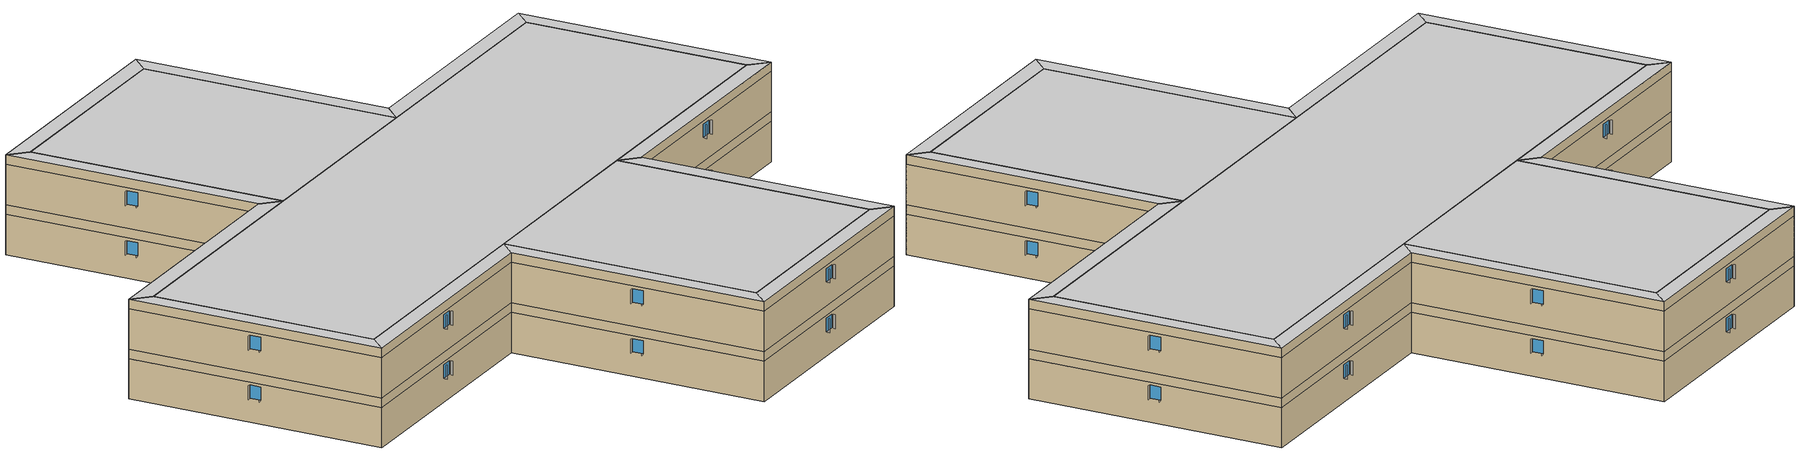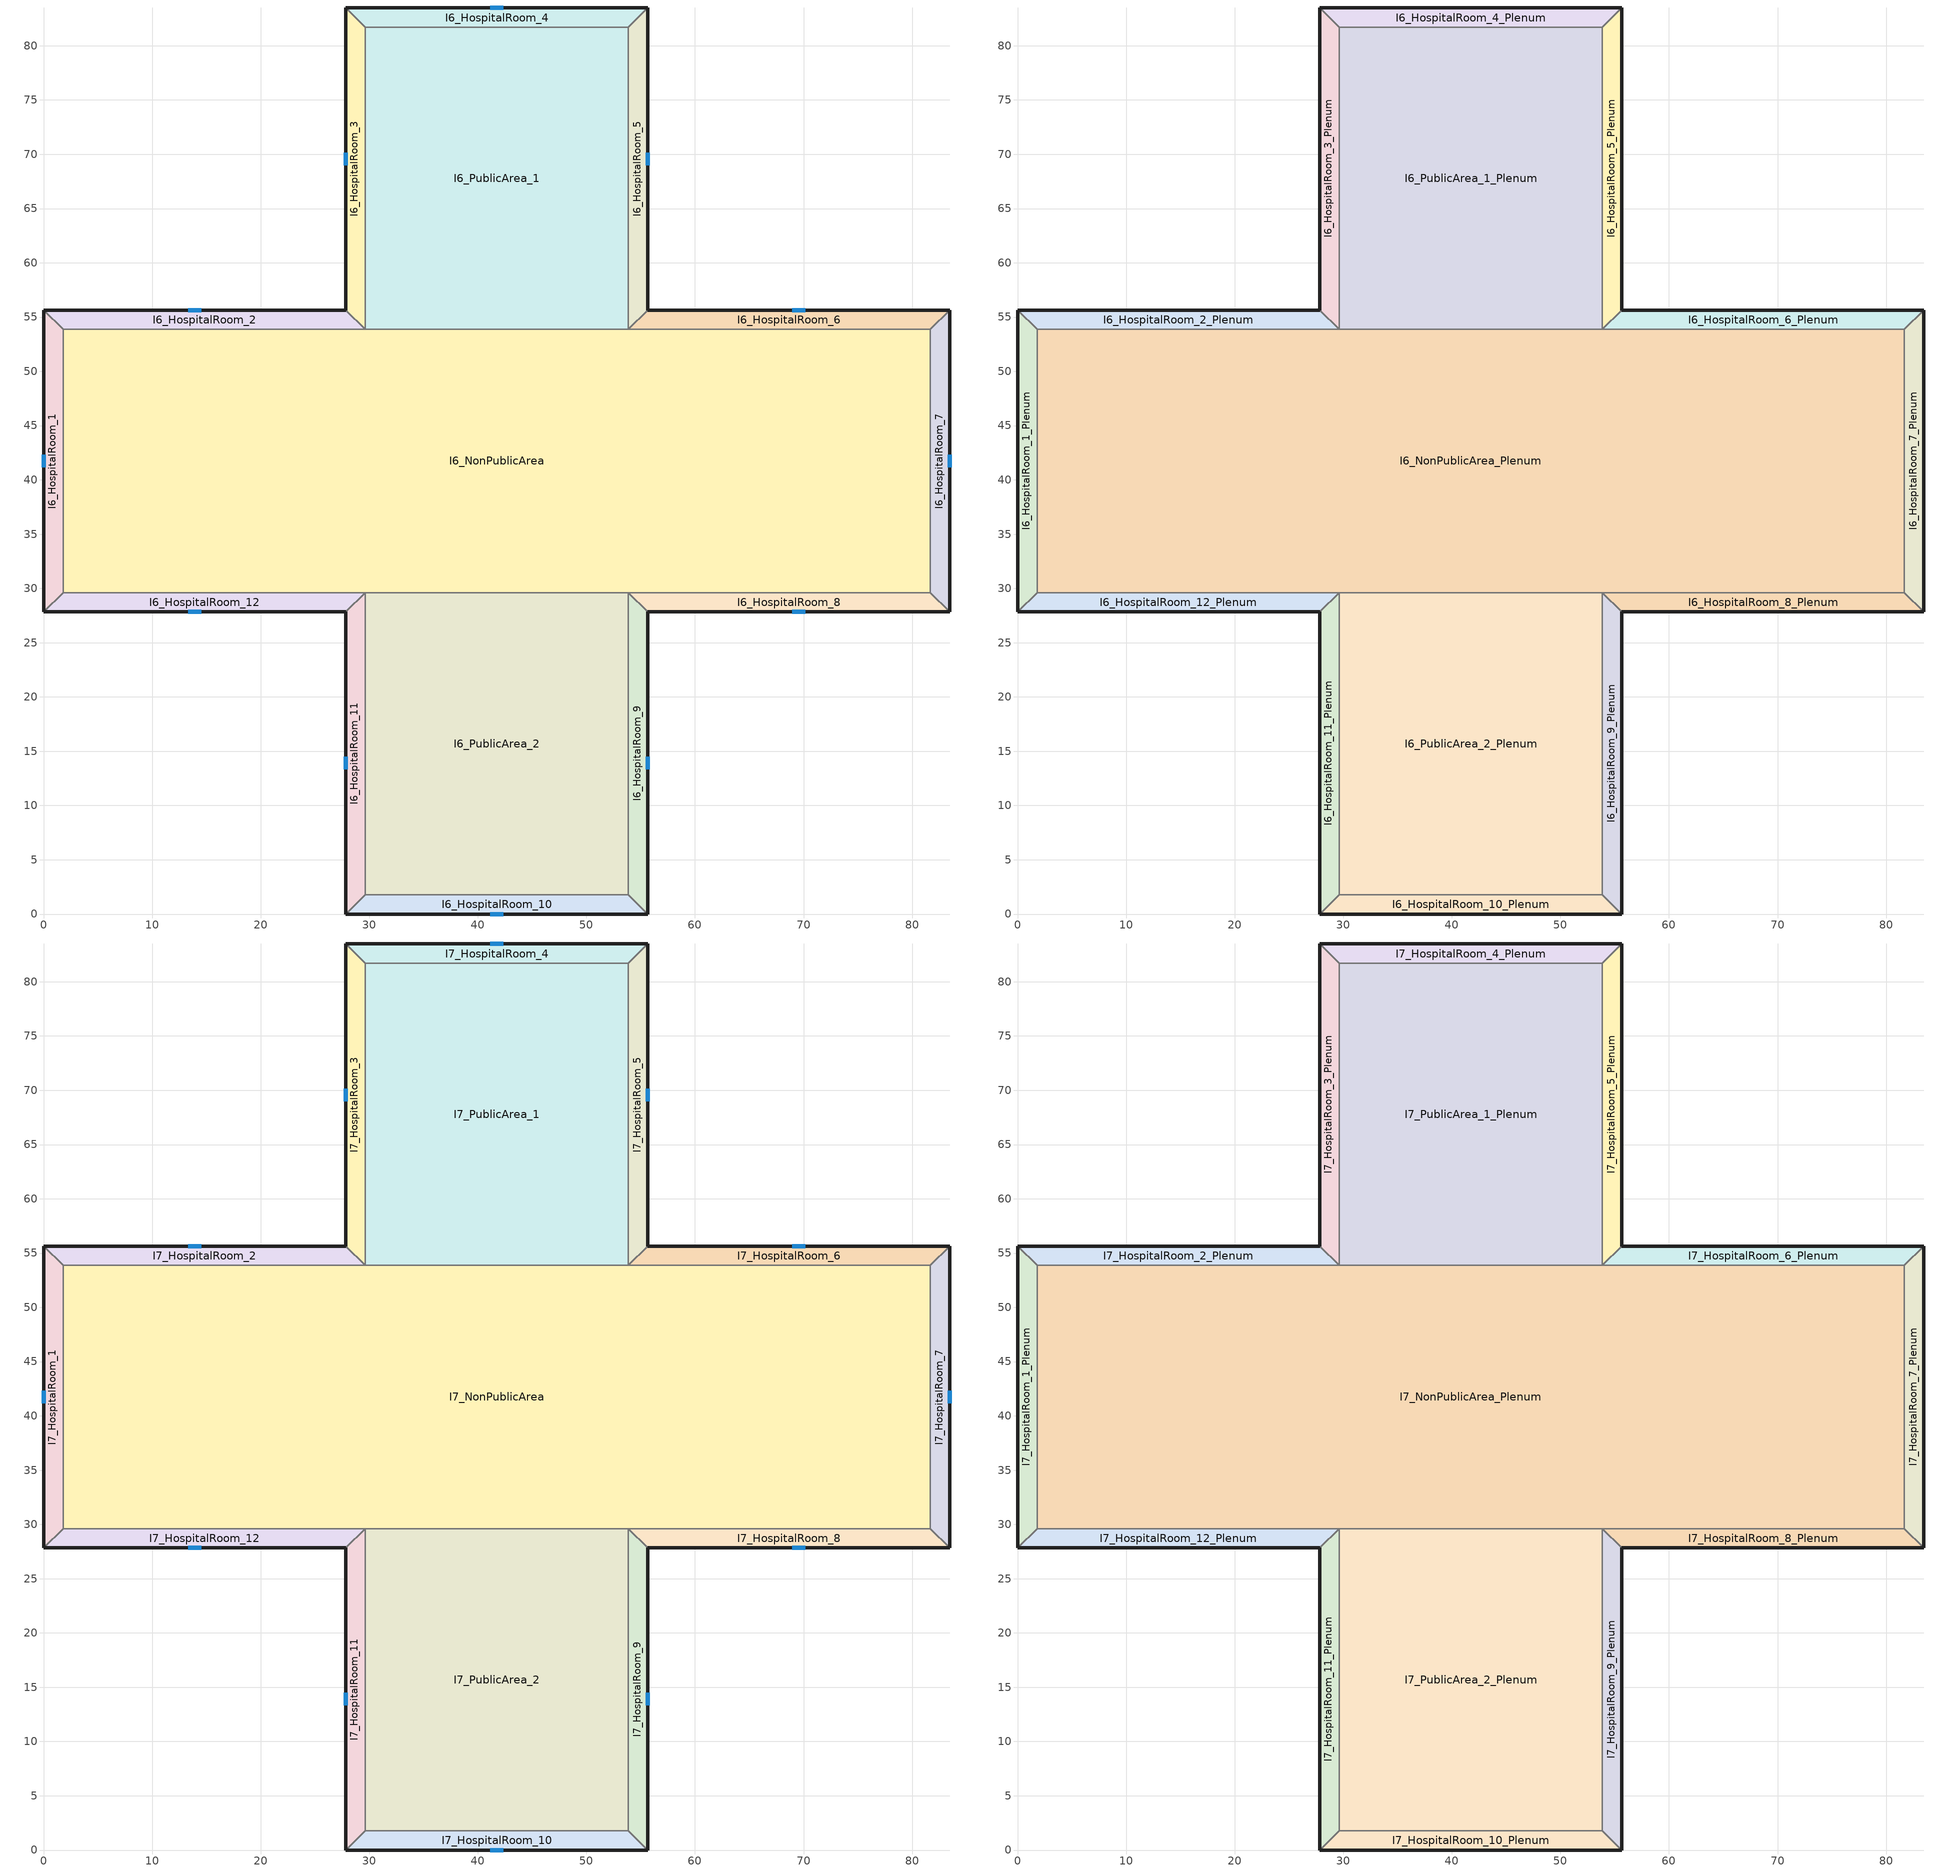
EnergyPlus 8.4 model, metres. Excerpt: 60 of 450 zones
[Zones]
I6_HospitalRoom_1
 floor to I5_HospitalRoom_1_Plenum (Light Floor/Ceiling): 0,27.82 0,55.65 1.78,53.87 1.78,29.6 z31.6
 wall outside (Light Exterior Wall - R13): 0,55.65 0,27.82 z31.6:35.87
 wall to I6_HospitalRoom_2 (Light Partitions): 1.78,53.87 0,55.65 z31.6:35.87
 wall to I6_NonPublicArea (Light Partitions): 1.78,29.6 1.78,53.87 z31.6:35.87
 wall to I6_HospitalRoom_12 (Light Partitions): 0,27.82 1.78,29.6 z31.6:35.87
 window (GlzSys_1): 0,42.32 0,41.16 z34.15:35.57
I6_HospitalRoom_2
 floor to I5_HospitalRoom_2_Plenum (Light Floor/Ceiling): 0,55.65 27.82,55.65 29.6,53.87 1.78,53.87 z31.6
 wall outside (Light Exterior Wall - R13): 27.82,55.65 0,55.65 z31.6:35.87
 wall to I6_HospitalRoom_3 (Light Partitions): 29.6,53.87 27.82,55.65 z31.6:35.87
 wall to I6_NonPublicArea (Light Partitions): 1.78,53.87 29.6,53.87 z31.6:35.87
 window (GlzSys_1): 14.49,55.65 13.33,55.65 z34.15:35.57
I6_HospitalRoom_3
 floor to I5_HospitalRoom_3_Plenum (Light Floor/Ceiling): 27.82,55.65 27.82,83.47 29.6,81.7 29.6,53.87 z31.6
 wall outside (Light Exterior Wall - R13): 27.82,83.47 27.82,55.65 z31.6:35.87
 wall to I6_HospitalRoom_4 (Light Partitions): 29.6,81.7 27.82,83.47 z31.6:35.87
 wall to I6_PublicArea_1 (Light Partitions): 29.6,53.87 29.6,81.7 z31.6:35.87
 window (GlzSys_1): 27.82,70.14 27.82,68.98 z34.15:35.57
I6_HospitalRoom_4
 floor to I5_HospitalRoom_4_Plenum (Light Floor/Ceiling): 27.82,83.47 55.65,83.47 53.87,81.7 29.6,81.7 z31.6
 wall outside (Light Exterior Wall - R13): 55.65,83.47 27.82,83.47 z31.6:35.87
 wall to I6_HospitalRoom_5 (Light Partitions): 53.87,81.7 55.65,83.47 z31.6:35.87
 wall to I6_PublicArea_1 (Light Partitions): 29.6,81.7 53.87,81.7 z31.6:35.87
 window (GlzSys_1): 42.32,83.47 41.16,83.47 z34.15:35.57
I6_HospitalRoom_5
 floor to I5_HospitalRoom_5_Plenum (Light Floor/Ceiling): 55.65,83.47 55.65,55.65 53.87,53.87 53.87,81.7 z31.6
 wall outside (Light Exterior Wall - R13): 55.65,55.65 55.65,83.47 z31.6:35.87
 wall to I6_HospitalRoom_6 (Light Partitions): 53.87,53.87 55.65,55.65 z31.6:35.87
 wall to I6_PublicArea_1 (Light Partitions): 53.87,81.7 53.87,53.87 z31.6:35.87
 window (GlzSys_1): 55.65,68.98 55.65,70.14 z34.15:35.57
I6_HospitalRoom_6
 floor to I5_HospitalRoom_6_Plenum (Light Floor/Ceiling): 55.65,55.65 83.47,55.65 81.7,53.87 53.87,53.87 z31.6
 wall outside (Light Exterior Wall - R13): 83.47,55.65 55.65,55.65 z31.6:35.87
 wall to I6_HospitalRoom_7 (Light Partitions): 81.7,53.87 83.47,55.65 z31.6:35.87
 wall to I6_NonPublicArea (Light Partitions): 53.87,53.87 81.7,53.87 z31.6:35.87
 window (GlzSys_1): 70.14,55.65 68.98,55.65 z34.15:35.57
I6_HospitalRoom_7
 floor to I5_HospitalRoom_7_Plenum (Light Floor/Ceiling): 83.47,55.65 83.47,27.82 81.7,29.6 81.7,53.87 z31.6
 wall outside (Light Exterior Wall - R13): 83.47,27.82 83.47,55.65 z31.6:35.87
 wall to I6_HospitalRoom_8 (Light Partitions): 81.7,29.6 83.47,27.82 z31.6:35.87
 wall to I6_NonPublicArea (Light Partitions): 81.7,53.87 81.7,29.6 z31.6:35.87
 window (GlzSys_1): 83.47,41.16 83.47,42.32 z34.15:35.57
I6_HospitalRoom_8
 floor to I5_HospitalRoom_8_Plenum (Light Floor/Ceiling): 83.47,27.82 55.65,27.82 53.87,29.6 81.7,29.6 z31.6
 wall outside (Light Exterior Wall - R13): 55.65,27.82 83.47,27.82 z31.6:35.87
 wall to I6_HospitalRoom_9 (Light Partitions): 53.87,29.6 55.65,27.82 z31.6:35.87
 wall to I6_NonPublicArea (Light Partitions): 81.7,29.6 53.87,29.6 z31.6:35.87
 window (GlzSys_1): 68.98,27.82 70.14,27.82 z34.15:35.57
I6_HospitalRoom_9
 floor to I5_HospitalRoom_9_Plenum (Light Floor/Ceiling): 55.65,27.82 55.65,0 53.87,1.78 53.87,29.6 z31.6
 wall outside (Light Exterior Wall - R13): 55.65,0 55.65,27.82 z31.6:35.87
 wall to I6_HospitalRoom_10 (Light Partitions): 53.87,1.78 55.65,0 z31.6:35.87
 wall to I6_PublicArea_2 (Light Partitions): 53.87,29.6 53.87,1.78 z31.6:35.87
 window (GlzSys_1): 55.65,13.33 55.65,14.49 z34.15:35.57
I6_HospitalRoom_10
 floor to I5_HospitalRoom_10_Plenum (Light Floor/Ceiling): 55.65,0 27.82,0 29.6,1.78 53.87,1.78 z31.6
 wall outside (Light Exterior Wall - R13): 27.82,0 55.65,0 z31.6:35.87
 wall to I6_HospitalRoom_11 (Light Partitions): 29.6,1.78 27.82,0 z31.6:35.87
 wall to I6_PublicArea_2 (Light Partitions): 53.87,1.78 29.6,1.78 z31.6:35.87
 window (GlzSys_1): 41.16,0 42.32,0 z34.15:35.57
I6_HospitalRoom_11
 floor to I5_HospitalRoom_11_Plenum (Light Floor/Ceiling): 27.82,0 27.82,27.82 29.6,29.6 29.6,1.78 z31.6
 wall outside (Light Exterior Wall - R13): 27.82,27.82 27.82,0 z31.6:35.87
 wall to I6_HospitalRoom_12 (Light Partitions): 29.6,29.6 27.82,27.82 z31.6:35.87
 wall to I6_PublicArea_2 (Light Partitions): 29.6,1.78 29.6,29.6 z31.6:35.87
 window (GlzSys_1): 27.82,14.49 27.82,13.33 z34.15:35.57
I6_HospitalRoom_12
 floor to I5_HospitalRoom_12_Plenum (Light Floor/Ceiling): 27.82,27.82 0,27.82 1.78,29.6 29.6,29.6 z31.6
 wall outside (Light Exterior Wall - R13): 0,27.82 27.82,27.82 z31.6:35.87
 wall to I6_NonPublicArea (Light Partitions): 29.6,29.6 1.78,29.6 z31.6:35.87
 window (GlzSys_1): 13.33,27.82 14.49,27.82 z34.15:35.57
I6_NonPublicArea
 floor to I5_NonPublicArea_Plenum (Light Floor/Ceiling): 1.78,29.6 1.78,53.87 29.6,53.87 53.87,53.87 81.7,53.87 81.7,29.6 53.87,29.6 29.6,29.6 z31.6
 wall to I6_PublicArea_1 (Light Partitions): 53.87,53.87 29.6,53.87 z31.6:35.87
 wall to I6_PublicArea_2 (Light Partitions): 29.6,29.6 53.87,29.6 z31.6:35.87
I6_PublicArea_1
 floor to I5_PublicArea_1_Plenum (Light Floor/Ceiling): 29.6,53.87 29.6,81.7 53.87,81.7 53.87,53.87 z31.6
I6_PublicArea_2
 floor to I5_PublicArea_2_Plenum (Light Floor/Ceiling): 29.6,1.78 29.6,29.6 53.87,29.6 53.87,1.78 z31.6
I6_NonPublicArea_Plenum
 floor to I6_NonPublicArea (Light Floor/Ceiling): 1.78,29.6 1.78,53.87 29.6,53.87 53.87,53.87 81.7,53.87 81.7,29.6 53.87,29.6 29.6,29.6 z35.87
 wall to I6_HospitalRoom_1_Plenum (Light Partitions): 1.78,53.87 1.78,29.6 z35.87:36.87
 wall to I6_HospitalRoom_2_Plenum (Light Partitions): 29.6,53.87 1.78,53.87 z35.87:36.87
 wall to I6_PublicArea_1_Plenum (Light Partitions): 53.87,53.87 29.6,53.87 z35.87:36.87
 wall to I6_HospitalRoom_6_Plenum (Light Partitions): 81.7,53.87 53.87,53.87 z35.87:36.87
 wall to I6_HospitalRoom_7_Plenum (Light Partitions): 81.7,29.6 81.7,53.87 z35.87:36.87
 wall to I6_HospitalRoom_8_Plenum (Light Partitions): 53.87,29.6 81.7,29.6 z35.87:36.87
 wall to I6_PublicArea_2_Plenum (Light Partitions): 29.6,29.6 53.87,29.6 z35.87:36.87
 wall to I6_HospitalRoom_12_Plenum (Light Partitions): 1.78,29.6 29.6,29.6 z35.87:36.87
I6_PublicArea_1_Plenum
 floor to I6_PublicArea_1 (Light Floor/Ceiling): 29.6,53.87 29.6,81.7 53.87,81.7 53.87,53.87 z35.87
 wall to I6_HospitalRoom_3_Plenum (Light Partitions): 29.6,81.7 29.6,53.87 z35.87:36.87
 wall to I6_HospitalRoom_4_Plenum (Light Partitions): 53.87,81.7 29.6,81.7 z35.87:36.87
 wall to I6_HospitalRoom_5_Plenum (Light Partitions): 53.87,53.87 53.87,81.7 z35.87:36.87
I6_PublicArea_2_Plenum
 floor to I6_PublicArea_2 (Light Floor/Ceiling): 29.6,1.78 29.6,29.6 53.87,29.6 53.87,1.78 z35.87
 wall to I6_HospitalRoom_11_Plenum (Light Partitions): 29.6,29.6 29.6,1.78 z35.87:36.87
 wall to I6_HospitalRoom_9_Plenum (Light Partitions): 53.87,1.78 53.87,29.6 z35.87:36.87
 wall to I6_HospitalRoom_10_Plenum (Light Partitions): 29.6,1.78 53.87,1.78 z35.87:36.87
I6_HospitalRoom_1_Plenum
 floor to I6_HospitalRoom_1 (Light Floor/Ceiling): 0,27.82 0,55.65 1.78,53.87 1.78,29.6 z35.87
 wall outside (Light Exterior Wall - R13): 0,55.65 0,27.82 z35.87:36.87
 wall to I6_HospitalRoom_2_Plenum (Light Partitions): 1.78,53.87 0,55.65 z35.87:36.87
 wall to I6_HospitalRoom_12_Plenum (Light Partitions): 0,27.82 1.78,29.6 z35.87:36.87
I6_HospitalRoom_2_Plenum
 floor to I6_HospitalRoom_2 (Light Floor/Ceiling): 0,55.65 27.82,55.65 29.6,53.87 1.78,53.87 z35.87
 wall outside (Light Exterior Wall - R13): 27.82,55.65 0,55.65 z35.87:36.87
 wall to I6_HospitalRoom_3_Plenum (Light Partitions): 29.6,53.87 27.82,55.65 z35.87:36.87
I6_HospitalRoom_3_Plenum
 floor to I6_HospitalRoom_3 (Light Floor/Ceiling): 27.82,55.65 27.82,83.47 29.6,81.7 29.6,53.87 z35.87
 wall outside (Light Exterior Wall - R13): 27.82,83.47 27.82,55.65 z35.87:36.87
 wall to I6_HospitalRoom_4_Plenum (Light Partitions): 29.6,81.7 27.82,83.47 z35.87:36.87
I6_HospitalRoom_4_Plenum
 floor to I6_HospitalRoom_4 (Light Floor/Ceiling): 27.82,83.47 55.65,83.47 53.87,81.7 29.6,81.7 z35.87
 wall outside (Light Exterior Wall - R13): 55.65,83.47 27.82,83.47 z35.87:36.87
 wall to I6_HospitalRoom_5_Plenum (Light Partitions): 53.87,81.7 55.65,83.47 z35.87:36.87
I6_HospitalRoom_5_Plenum
 floor to I6_HospitalRoom_5 (Light Floor/Ceiling): 55.65,83.47 55.65,55.65 53.87,53.87 53.87,81.7 z35.87
 wall outside (Light Exterior Wall - R13): 55.65,55.65 55.65,83.47 z35.87:36.87
 wall to I6_HospitalRoom_6_Plenum (Light Partitions): 53.87,53.87 55.65,55.65 z35.87:36.87
I6_HospitalRoom_6_Plenum
 floor to I6_HospitalRoom_6 (Light Floor/Ceiling): 55.65,55.65 83.47,55.65 81.7,53.87 53.87,53.87 z35.87
 wall outside (Light Exterior Wall - R13): 83.47,55.65 55.65,55.65 z35.87:36.87
 wall to I6_HospitalRoom_7_Plenum (Light Partitions): 81.7,53.87 83.47,55.65 z35.87:36.87
I6_HospitalRoom_7_Plenum
 floor to I6_HospitalRoom_7 (Light Floor/Ceiling): 83.47,55.65 83.47,27.82 81.7,29.6 81.7,53.87 z35.87
 wall outside (Light Exterior Wall - R13): 83.47,27.82 83.47,55.65 z35.87:36.87
 wall to I6_HospitalRoom_8_Plenum (Light Partitions): 81.7,29.6 83.47,27.82 z35.87:36.87
I6_HospitalRoom_8_Plenum
 floor to I6_HospitalRoom_8 (Light Floor/Ceiling): 83.47,27.82 55.65,27.82 53.87,29.6 81.7,29.6 z35.87
 wall outside (Light Exterior Wall - R13): 55.65,27.82 83.47,27.82 z35.87:36.87
 wall to I6_HospitalRoom_9_Plenum (Light Partitions): 53.87,29.6 55.65,27.82 z35.87:36.87
I6_HospitalRoom_9_Plenum
 floor to I6_HospitalRoom_9 (Light Floor/Ceiling): 55.65,27.82 55.65,0 53.87,1.78 53.87,29.6 z35.87
 wall outside (Light Exterior Wall - R13): 55.65,0 55.65,27.82 z35.87:36.87
 wall to I6_HospitalRoom_10_Plenum (Light Partitions): 53.87,1.78 55.65,0 z35.87:36.87
I6_HospitalRoom_10_Plenum
 floor to I6_HospitalRoom_10 (Light Floor/Ceiling): 55.65,0 27.82,0 29.6,1.78 53.87,1.78 z35.87
 wall outside (Light Exterior Wall - R13): 27.82,0 55.65,0 z35.87:36.87
 wall to I6_HospitalRoom_11_Plenum (Light Partitions): 29.6,1.78 27.82,0 z35.87:36.87
I6_HospitalRoom_11_Plenum
 floor to I6_HospitalRoom_11 (Light Floor/Ceiling): 27.82,0 27.82,27.82 29.6,29.6 29.6,1.78 z35.87
 wall outside (Light Exterior Wall - R13): 27.82,27.82 27.82,0 z35.87:36.87
 wall to I6_HospitalRoom_12_Plenum (Light Partitions): 29.6,29.6 27.82,27.82 z35.87:36.87
I6_HospitalRoom_12_Plenum
 floor to I6_HospitalRoom_12 (Light Floor/Ceiling): 27.82,27.82 0,27.82 1.78,29.6 29.6,29.6 z35.87
 wall outside (Light Exterior Wall - R13): 0,27.82 27.82,27.82 z35.87:36.87
I7_HospitalRoom_1
 floor to I6_HospitalRoom_1_Plenum (Light Floor/Ceiling): 0,27.82 0,55.65 1.78,53.87 1.78,29.6 z36.87
 wall outside (Light Exterior Wall - R13): 0,55.65 0,27.82 z36.87:41.14
 wall to I7_HospitalRoom_2 (Light Partitions): 1.78,53.87 0,55.65 z36.87:41.14
 wall to I7_NonPublicArea (Light Partitions): 1.78,29.6 1.78,53.87 z36.87:41.14
 wall to I7_HospitalRoom_12 (Light Partitions): 0,27.82 1.78,29.6 z36.87:41.14
 window (GlzSys_1): 0,42.32 0,41.16 z39.42:40.83
I7_HospitalRoom_2
 floor to I6_HospitalRoom_2_Plenum (Light Floor/Ceiling): 0,55.65 27.82,55.65 29.6,53.87 1.78,53.87 z36.87
 wall outside (Light Exterior Wall - R13): 27.82,55.65 0,55.65 z36.87:41.14
 wall to I7_HospitalRoom_3 (Light Partitions): 29.6,53.87 27.82,55.65 z36.87:41.14
 wall to I7_NonPublicArea (Light Partitions): 1.78,53.87 29.6,53.87 z36.87:41.14
 window (GlzSys_1): 14.49,55.65 13.33,55.65 z39.42:40.83
I7_HospitalRoom_3
 floor to I6_HospitalRoom_3_Plenum (Light Floor/Ceiling): 27.82,55.65 27.82,83.47 29.6,81.7 29.6,53.87 z36.87
 wall outside (Light Exterior Wall - R13): 27.82,83.47 27.82,55.65 z36.87:41.14
 wall to I7_HospitalRoom_4 (Light Partitions): 29.6,81.7 27.82,83.47 z36.87:41.14
 wall to I7_PublicArea_1 (Light Partitions): 29.6,53.87 29.6,81.7 z36.87:41.14
 window (GlzSys_1): 27.82,70.14 27.82,68.98 z39.42:40.83
I7_HospitalRoom_4
 floor to I6_HospitalRoom_4_Plenum (Light Floor/Ceiling): 27.82,83.47 55.65,83.47 53.87,81.7 29.6,81.7 z36.87
 wall outside (Light Exterior Wall - R13): 55.65,83.47 27.82,83.47 z36.87:41.14
 wall to I7_HospitalRoom_5 (Light Partitions): 53.87,81.7 55.65,83.47 z36.87:41.14
 wall to I7_PublicArea_1 (Light Partitions): 29.6,81.7 53.87,81.7 z36.87:41.14
 window (GlzSys_1): 42.32,83.47 41.16,83.47 z39.42:40.83
I7_HospitalRoom_5
 floor to I6_HospitalRoom_5_Plenum (Light Floor/Ceiling): 55.65,83.47 55.65,55.65 53.87,53.87 53.87,81.7 z36.87
 wall outside (Light Exterior Wall - R13): 55.65,55.65 55.65,83.47 z36.87:41.14
 wall to I7_HospitalRoom_6 (Light Partitions): 53.87,53.87 55.65,55.65 z36.87:41.14
 wall to I7_PublicArea_1 (Light Partitions): 53.87,81.7 53.87,53.87 z36.87:41.14
 window (GlzSys_1): 55.65,68.98 55.65,70.14 z39.42:40.83
I7_HospitalRoom_6
 floor to I6_HospitalRoom_6_Plenum (Light Floor/Ceiling): 55.65,55.65 83.47,55.65 81.7,53.87 53.87,53.87 z36.87
 wall outside (Light Exterior Wall - R13): 83.47,55.65 55.65,55.65 z36.87:41.14
 wall to I7_HospitalRoom_7 (Light Partitions): 81.7,53.87 83.47,55.65 z36.87:41.14
 wall to I7_NonPublicArea (Light Partitions): 53.87,53.87 81.7,53.87 z36.87:41.14
 window (GlzSys_1): 70.14,55.65 68.98,55.65 z39.42:40.83
I7_HospitalRoom_7
 floor to I6_HospitalRoom_7_Plenum (Light Floor/Ceiling): 83.47,55.65 83.47,27.82 81.7,29.6 81.7,53.87 z36.87
 wall outside (Light Exterior Wall - R13): 83.47,27.82 83.47,55.65 z36.87:41.14
 wall to I7_HospitalRoom_8 (Light Partitions): 81.7,29.6 83.47,27.82 z36.87:41.14
 wall to I7_NonPublicArea (Light Partitions): 81.7,53.87 81.7,29.6 z36.87:41.14
 window (GlzSys_1): 83.47,41.16 83.47,42.32 z39.42:40.83
I7_HospitalRoom_8
 floor to I6_HospitalRoom_8_Plenum (Light Floor/Ceiling): 83.47,27.82 55.65,27.82 53.87,29.6 81.7,29.6 z36.87
 wall outside (Light Exterior Wall - R13): 55.65,27.82 83.47,27.82 z36.87:41.14
 wall to I7_HospitalRoom_9 (Light Partitions): 53.87,29.6 55.65,27.82 z36.87:41.14
 wall to I7_NonPublicArea (Light Partitions): 81.7,29.6 53.87,29.6 z36.87:41.14
 window (GlzSys_1): 68.98,27.82 70.14,27.82 z39.42:40.83
I7_HospitalRoom_9
 floor to I6_HospitalRoom_9_Plenum (Light Floor/Ceiling): 55.65,27.82 55.65,0 53.87,1.78 53.87,29.6 z36.87
 wall outside (Light Exterior Wall - R13): 55.65,0 55.65,27.82 z36.87:41.14
 wall to I7_HospitalRoom_10 (Light Partitions): 53.87,1.78 55.65,0 z36.87:41.14
 wall to I7_PublicArea_2 (Light Partitions): 53.87,29.6 53.87,1.78 z36.87:41.14
 window (GlzSys_1): 55.65,13.33 55.65,14.49 z39.42:40.83
I7_HospitalRoom_10
 floor to I6_HospitalRoom_10_Plenum (Light Floor/Ceiling): 55.65,0 27.82,0 29.6,1.78 53.87,1.78 z36.87
 wall outside (Light Exterior Wall - R13): 27.82,0 55.65,0 z36.87:41.14
 wall to I7_HospitalRoom_11 (Light Partitions): 29.6,1.78 27.82,0 z36.87:41.14
 wall to I7_PublicArea_2 (Light Partitions): 53.87,1.78 29.6,1.78 z36.87:41.14
 window (GlzSys_1): 41.16,0 42.32,0 z39.42:40.83
I7_HospitalRoom_11
 floor to I6_HospitalRoom_11_Plenum (Light Floor/Ceiling): 27.82,0 27.82,27.82 29.6,29.6 29.6,1.78 z36.87
 wall outside (Light Exterior Wall - R13): 27.82,27.82 27.82,0 z36.87:41.14
 wall to I7_HospitalRoom_12 (Light Partitions): 29.6,29.6 27.82,27.82 z36.87:41.14
 wall to I7_PublicArea_2 (Light Partitions): 29.6,1.78 29.6,29.6 z36.87:41.14
 window (GlzSys_1): 27.82,14.49 27.82,13.33 z39.42:40.83
I7_HospitalRoom_12
 floor to I6_HospitalRoom_12_Plenum (Light Floor/Ceiling): 27.82,27.82 0,27.82 1.78,29.6 29.6,29.6 z36.87
 wall outside (Light Exterior Wall - R13): 0,27.82 27.82,27.82 z36.87:41.14
 wall to I7_NonPublicArea (Light Partitions): 29.6,29.6 1.78,29.6 z36.87:41.14
 window (GlzSys_1): 13.33,27.82 14.49,27.82 z39.42:40.83
I7_NonPublicArea
 floor to I6_NonPublicArea_Plenum (Light Floor/Ceiling): 1.78,29.6 1.78,53.87 29.6,53.87 53.87,53.87 81.7,53.87 81.7,29.6 53.87,29.6 29.6,29.6 z36.87
 wall to I7_PublicArea_1 (Light Partitions): 53.87,53.87 29.6,53.87 z36.87:41.14
 wall to I7_PublicArea_2 (Light Partitions): 29.6,29.6 53.87,29.6 z36.87:41.14
I7_PublicArea_1
 floor to I6_PublicArea_1_Plenum (Light Floor/Ceiling): 29.6,53.87 29.6,81.7 53.87,81.7 53.87,53.87 z36.87
I7_PublicArea_2
 floor to I6_PublicArea_2_Plenum (Light Floor/Ceiling): 29.6,1.78 29.6,29.6 53.87,29.6 53.87,1.78 z36.87
I7_NonPublicArea_Plenum
 floor to I7_NonPublicArea (Light Floor/Ceiling): 1.78,29.6 1.78,53.87 29.6,53.87 53.87,53.87 81.7,53.87 81.7,29.6 53.87,29.6 29.6,29.6 z41.14
 wall to I7_HospitalRoom_1_Plenum (Light Partitions): 1.78,53.87 1.78,29.6 z41.14:42.14
 wall to I7_HospitalRoom_2_Plenum (Light Partitions): 29.6,53.87 1.78,53.87 z41.14:42.14
 wall to I7_PublicArea_1_Plenum (Light Partitions): 53.87,53.87 29.6,53.87 z41.14:42.14
 wall to I7_HospitalRoom_6_Plenum (Light Partitions): 81.7,53.87 53.87,53.87 z41.14:42.14
 wall to I7_HospitalRoom_7_Plenum (Light Partitions): 81.7,29.6 81.7,53.87 z41.14:42.14
 wall to I7_HospitalRoom_8_Plenum (Light Partitions): 53.87,29.6 81.7,29.6 z41.14:42.14
 wall to I7_PublicArea_2_Plenum (Light Partitions): 29.6,29.6 53.87,29.6 z41.14:42.14
 wall to I7_HospitalRoom_12_Plenum (Light Partitions): 1.78,29.6 29.6,29.6 z41.14:42.14
 ceiling to I8_NonPublicArea (Light Floor/Ceiling): 1.78,29.6 29.6,29.6 53.87,29.6 81.7,29.6 81.7,53.87 53.87,53.87 29.6,53.87 1.78,53.87 z42.14
I7_PublicArea_1_Plenum
 floor to I7_PublicArea_1 (Light Floor/Ceiling): 29.6,53.87 29.6,81.7 53.87,81.7 53.87,53.87 z41.14
 wall to I7_HospitalRoom_3_Plenum (Light Partitions): 29.6,81.7 29.6,53.87 z41.14:42.14
 wall to I7_HospitalRoom_4_Plenum (Light Partitions): 53.87,81.7 29.6,81.7 z41.14:42.14
 wall to I7_HospitalRoom_5_Plenum (Light Partitions): 53.87,53.87 53.87,81.7 z41.14:42.14
 ceiling to I8_PublicArea_1 (Light Floor/Ceiling): 29.6,53.87 53.87,53.87 53.87,81.7 29.6,81.7 z42.14
I7_PublicArea_2_Plenum
 floor to I7_PublicArea_2 (Light Floor/Ceiling): 29.6,1.78 29.6,29.6 53.87,29.6 53.87,1.78 z41.14
 wall to I7_HospitalRoom_11_Plenum (Light Partitions): 29.6,29.6 29.6,1.78 z41.14:42.14
 wall to I7_HospitalRoom_9_Plenum (Light Partitions): 53.87,1.78 53.87,29.6 z41.14:42.14
 wall to I7_HospitalRoom_10_Plenum (Light Partitions): 29.6,1.78 53.87,1.78 z41.14:42.14
 ceiling to I8_PublicArea_2 (Light Floor/Ceiling): 29.6,1.78 53.87,1.78 53.87,29.6 29.6,29.6 z42.14
I7_HospitalRoom_1_Plenum
 floor to I7_HospitalRoom_1 (Light Floor/Ceiling): 0,27.82 0,55.65 1.78,53.87 1.78,29.6 z41.14
 wall outside (Light Exterior Wall - R13): 0,55.65 0,27.82 z41.14:42.14
 wall to I7_HospitalRoom_2_Plenum (Light Partitions): 1.78,53.87 0,55.65 z41.14:42.14
 wall to I7_HospitalRoom_12_Plenum (Light Partitions): 0,27.82 1.78,29.6 z41.14:42.14
 ceiling to I8_HospitalRoom_1 (Light Floor/Ceiling): 0,27.82 1.78,29.6 1.78,53.87 0,55.65 z42.14
I7_HospitalRoom_2_Plenum
 floor to I7_HospitalRoom_2 (Light Floor/Ceiling): 0,55.65 27.82,55.65 29.6,53.87 1.78,53.87 z41.14
 wall outside (Light Exterior Wall - R13): 27.82,55.65 0,55.65 z41.14:42.14
 wall to I7_HospitalRoom_3_Plenum (Light Partitions): 29.6,53.87 27.82,55.65 z41.14:42.14
 ceiling to I8_HospitalRoom_2 (Light Floor/Ceiling): 0,55.65 1.78,53.87 29.6,53.87 27.82,55.65 z42.14
I7_HospitalRoom_3_Plenum
 floor to I7_HospitalRoom_3 (Light Floor/Ceiling): 27.82,55.65 27.82,83.47 29.6,81.7 29.6,53.87 z41.14
 wall outside (Light Exterior Wall - R13): 27.82,83.47 27.82,55.65 z41.14:42.14
 wall to I7_HospitalRoom_4_Plenum (Light Partitions): 29.6,81.7 27.82,83.47 z41.14:42.14
 ceiling to I8_HospitalRoom_3 (Light Floor/Ceiling): 27.82,55.65 29.6,53.87 29.6,81.7 27.82,83.47 z42.14
I7_HospitalRoom_4_Plenum
 floor to I7_HospitalRoom_4 (Light Floor/Ceiling): 27.82,83.47 55.65,83.47 53.87,81.7 29.6,81.7 z41.14
 wall outside (Light Exterior Wall - R13): 55.65,83.47 27.82,83.47 z41.14:42.14
 wall to I7_HospitalRoom_5_Plenum (Light Partitions): 53.87,81.7 55.65,83.47 z41.14:42.14
 ceiling to I8_HospitalRoom_4 (Light Floor/Ceiling): 27.82,83.47 29.6,81.7 53.87,81.7 55.65,83.47 z42.14
I7_HospitalRoom_5_Plenum
 floor to I7_HospitalRoom_5 (Light Floor/Ceiling): 55.65,83.47 55.65,55.65 53.87,53.87 53.87,81.7 z41.14
 wall outside (Light Exterior Wall - R13): 55.65,55.65 55.65,83.47 z41.14:42.14
 wall to I7_HospitalRoom_6_Plenum (Light Partitions): 53.87,53.87 55.65,55.65 z41.14:42.14
 ceiling to I8_HospitalRoom_5 (Light Floor/Ceiling): 55.65,83.47 53.87,81.7 53.87,53.87 55.65,55.65 z42.14
I7_HospitalRoom_6_Plenum
 floor to I7_HospitalRoom_6 (Light Floor/Ceiling): 55.65,55.65 83.47,55.65 81.7,53.87 53.87,53.87 z41.14
 wall outside (Light Exterior Wall - R13): 83.47,55.65 55.65,55.65 z41.14:42.14
 wall to I7_HospitalRoom_7_Plenum (Light Partitions): 81.7,53.87 83.47,55.65 z41.14:42.14
 ceiling to I8_HospitalRoom_6 (Light Floor/Ceiling): 55.65,55.65 53.87,53.87 81.7,53.87 83.47,55.65 z42.14
I7_HospitalRoom_7_Plenum
 floor to I7_HospitalRoom_7 (Light Floor/Ceiling): 83.47,55.65 83.47,27.82 81.7,29.6 81.7,53.87 z41.14
 wall outside (Light Exterior Wall - R13): 83.47,27.82 83.47,55.65 z41.14:42.14
 wall to I7_HospitalRoom_8_Plenum (Light Partitions): 81.7,29.6 83.47,27.82 z41.14:42.14
 ceiling to I8_HospitalRoom_7 (Light Floor/Ceiling): 83.47,55.65 81.7,53.87 81.7,29.6 83.47,27.82 z42.14
I7_HospitalRoom_8_Plenum
 floor to I7_HospitalRoom_8 (Light Floor/Ceiling): 83.47,27.82 55.65,27.82 53.87,29.6 81.7,29.6 z41.14
 wall outside (Light Exterior Wall - R13): 55.65,27.82 83.47,27.82 z41.14:42.14
 wall to I7_HospitalRoom_9_Plenum (Light Partitions): 53.87,29.6 55.65,27.82 z41.14:42.14
 ceiling to I8_HospitalRoom_8 (Light Floor/Ceiling): 83.47,27.82 81.7,29.6 53.87,29.6 55.65,27.82 z42.14
I7_HospitalRoom_9_Plenum
 floor to I7_HospitalRoom_9 (Light Floor/Ceiling): 55.65,27.82 55.65,0 53.87,1.78 53.87,29.6 z41.14
 wall outside (Light Exterior Wall - R13): 55.65,0 55.65,27.82 z41.14:42.14
 wall to I7_HospitalRoom_10_Plenum (Light Partitions): 53.87,1.78 55.65,0 z41.14:42.14
 ceiling to I8_HospitalRoom_9 (Light Floor/Ceiling): 55.65,27.82 53.87,29.6 53.87,1.78 55.65,0 z42.14
I7_HospitalRoom_10_Plenum
 floor to I7_HospitalRoom_10 (Light Floor/Ceiling): 55.65,0 27.82,0 29.6,1.78 53.87,1.78 z41.14
 wall outside (Light Exterior Wall - R13): 27.82,0 55.65,0 z41.14:42.14
 wall to I7_HospitalRoom_11_Plenum (Light Partitions): 29.6,1.78 27.82,0 z41.14:42.14
 ceiling to I8_HospitalRoom_10 (Light Floor/Ceiling): 55.65,0 53.87,1.78 29.6,1.78 27.82,0 z42.14
I7_HospitalRoom_11_Plenum
 floor to I7_HospitalRoom_11 (Light Floor/Ceiling): 27.82,0 27.82,27.82 29.6,29.6 29.6,1.78 z41.14
 wall outside (Light Exterior Wall - R13): 27.82,27.82 27.82,0 z41.14:42.14
 wall to I7_HospitalRoom_12_Plenum (Light Partitions): 29.6,29.6 27.82,27.82 z41.14:42.14
 ceiling to I8_HospitalRoom_11 (Light Floor/Ceiling): 27.82,0 29.6,1.78 29.6,29.6 27.82,27.82 z42.14
I7_HospitalRoom_12_Plenum
 floor to I7_HospitalRoom_12 (Light Floor/Ceiling): 27.82,27.82 0,27.82 1.78,29.6 29.6,29.6 z41.14
 wall outside (Light Exterior Wall - R13): 0,27.82 27.82,27.82 z41.14:42.14
 ceiling to I8_HospitalRoom_12 (Light Floor/Ceiling): 27.82,27.82 29.6,29.6 1.78,29.6 0,27.82 z42.14
shading: 55.65,68.95 56.03,68.95 / 55.65,70.17 56.03,70.17 / 55.65,13.3 56.03,13.3 / 55.65,14.52 56.03,14.52 / 27.82,70.17 27.44,70.17 / 27.82,68.95 27.44,68.95 / 27.82,14.52 27.44,14.52 / 27.82,13.3 27.44,13.3 / 14.52,55.65 14.52,56.03 / 13.3,55.65 13.3,56.03 / 70.17,55.65 70.17,56.03 / 68.95,55.65 68.95,56.03 / 68.95,27.82 68.95,27.44 / 70.17,27.82 70.17,27.44 / 13.3,27.82 13.3,27.44 / 14.52,27.82 14.52,27.44 / 41.13,0 41.13,-0.38 / 42.35,0 42.35,-0.38 / 0,42.35 -0.38,42.35 / 0,41.13 -0.38,41.13 / 83.47,41.13 83.85,41.13 / 83.47,42.35 83.85,42.35 / 42.35,83.47 42.35,83.85 / 41.13,83.47 41.13,83.85 z34.12:35.6; 55.65,68.95 56.03,68.95 / 55.65,70.17 56.03,70.17 / 55.65,13.3 56.03,13.3 / 55.65,14.52 56.03,14.52 / 27.82,70.17 27.44,70.17 / 27.82,68.95 27.44,68.95 / 27.82,14.52 27.44,14.52 / 27.82,13.3 27.44,13.3 / 14.52,55.65 14.52,56.03 / 13.3,55.65 13.3,56.03 / 70.17,55.65 70.17,56.03 / 68.95,55.65 68.95,56.03 / 68.95,27.82 68.95,27.44 / 70.17,27.82 70.17,27.44 / 13.3,27.82 13.3,27.44 / 14.52,27.82 14.52,27.44 / 41.13,0 41.13,-0.38 / 42.35,0 42.35,-0.38 / 0,42.35 -0.38,42.35 / 0,41.13 -0.38,41.13 / 83.47,41.13 83.85,41.13 / 83.47,42.35 83.85,42.35 / 42.35,83.47 42.35,83.85 / 41.13,83.47 41.13,83.85 z39.39:40.86
[Building]
EFILM_building: North Axis {deg}=0; Terrain=Suburbs; Loads Convergence Tolerance Value=0.04; Temperature Convergence Tolerance Value {deltaC}=0.4; Solar Distribution=MinimalShadowing; Maximum Number of Warmup Days=2; Minimum Number of Warmup Days=1
[Site:Location]
Oakland_CA_USA Design_Conditions: Latitude {deg}=37.71; Longitude {deg}=-122.21; Time Zone {hr}=-8; Elevation {m}=1
[SizingPeriod:DesignDay] Month=1; Day of Month=21; Day Type=WinterDesignDay; Daily Dry-Bulb Temperature Range {deltaC}=0; Barometric Pressure {Pa}=101313; Wind Speed {m/s}=2.3; Wind Direction {deg}=50; Rain Indicator=No; Snow Indicator=No; Daylight Saving Time Indicator=No; Solar Model Indicator=ASHRAEClearSky; Sky Clearness=0
Name | Maximum Dry-Bulb Temperature {C} | Humidity Condition Type | Wetbulb or DewPoint at Maximum Dry-Bulb {C}
Oakland Ann Htg 99.6% Condns DB | 3.1 | Wetbulb | 3.1
Oakland Ann Htg 99% Condns DB | 4.3 | Wetbulb | 4.3
Oakland Ann Hum_n 99.6% Condns DP=>MCDB | 10.7 | DewPoint | -6.2
Oakland Ann Hum_n 99% Condns DP=>MCDB | 11.6 | DewPoint | -2.6
[Site:GroundTemperature:BuildingSurface]
20.03, 20.03, 20.13, 20.3, 20.43, 20.52, 20.62, 20.77, 20.78, 20.55, 20.44, 20.2
[Construction]
Light Exterior Wall - R13: F08 Metal surface, Fiberglass Batt R13, G01a 19mm gypsum board
Light Partitions: G01a 19mm gypsum board, F04 Wall air space resistance, G01a 19mm gypsum board
Light Floor/Ceiling: M11 100mm lightweight concrete, F05 Ceiling air space resistance, F16 Acoustic tile
[CONSTRUCTION]
GlzSys_1: Glass_102_LayerAvg
[Material] Thermal Absorptance=0.9; Solar Absorptance=0.7; Visible Absorptance=0.7
Name | Roughness | Thickness {m} | Conductivity {W/m-K} | Density {kg/m3} | Specific Heat {J/kg-K}
F08 Metal surface | Smooth | 0.0008 | 45.28 | 7824 | 500
Fiberglass Batt R13 | Rough | 0.1016 | 0.043 | 10 | 837
G01a 19mm gypsum board | MediumSmooth | 0.019 | 0.16 | 800 | 1090
F16 Acoustic tile | MediumSmooth | 0.0191 | 0.06 | 368 | 590
M11 100mm lightweight concrete | MediumRough | 0.1016 | 0.53 | 1280 | 840
[Material:AirGap]
Name | Thermal Resistance {m2-K/W}
F04 Wall air space resistance | 0.15
F05 Ceiling air space resistance | 0.18
[WindowMaterial:Glazing]
Glass_102_LayerAvg: Optical Data Type=SpectralAverage; Thickness {m}=0.003048; Solar Transmittance at Normal Incidence=0.833848; Front Side Solar Reflectance at Normal Incidence=0.0747638; Back Side Solar Reflectance at Normal Incidence=0.0748545; Visible Transmittance at Normal Incidence=0.89926; Front Side Visible Reflectance at Normal Incidence=0.082563; Back Side Visible Reflectance at Normal Incidence=0.082564; Infrared Transmittance at Normal Incidence=0; Front Side Infrared Hemispherical Emissivity=0.84; Back Side Infrared Hemispherical Emissivity=0.84; Conductivity {W/m-K}=1
[Zone] Type=1; Multiplier=1; Floor Area {m2}=autocalculate
Name | Ceiling Height {m} | Volume {m3}
I6_HospitalRoom_1; I6_HospitalRoom_10; I7_HospitalRoom_1; I7_HospitalRoom_10 | 4.2672 | 197.496
I6_HospitalRoom_2; I6_HospitalRoom_3; I6_HospitalRoom_5; I6_HospitalRoom_6; I6_HospitalRoom_8; I6_HospitalRoom_9; I6_HospitalRoom_11; I6_HospitalRoom_12; I7_HospitalRoom_2; I7_HospitalRoom_3; I7_HospitalRoom_5; I7_HospitalRoom_6; I7_HospitalRoom_8; I7_HospitalRoom_9; I7_HospitalRoom_11; I7_HospitalRoom_12 | 4.2672 | 210.968
I6_HospitalRoom_4; I6_HospitalRoom_7; I7_HospitalRoom_4; I7_HospitalRoom_7 | 4.2672 | 197.495
I6_NonPublicArea; I7_NonPublicArea | 4.2672 | 8277.04
I6_PublicArea_1; I6_PublicArea_2; I7_PublicArea_1; I7_PublicArea_2 | 4.2672 | 2881.7
I6_NonPublicArea_Plenum; I7_NonPublicArea_Plenum | 1 | 1939.69
I6_PublicArea_1_Plenum; I6_PublicArea_2_Plenum; I7_PublicArea_1_Plenum; I7_PublicArea_2_Plenum | 1 | 675.313
I6_HospitalRoom_1_Plenum; I6_HospitalRoom_4_Plenum; I6_HospitalRoom_7_Plenum; I6_HospitalRoom_10_Plenum; I7_HospitalRoom_1_Plenum; I7_HospitalRoom_4_Plenum; I7_HospitalRoom_7_Plenum; I7_HospitalRoom_10_Plenum | 1 | 46.2822
I6_HospitalRoom_2_Plenum; I6_HospitalRoom_3_Plenum; I6_HospitalRoom_5_Plenum; I6_HospitalRoom_6_Plenum; I6_HospitalRoom_8_Plenum; I6_HospitalRoom_9_Plenum; I6_HospitalRoom_11_Plenum; I6_HospitalRoom_12_Plenum; I7_HospitalRoom_2_Plenum; I7_HospitalRoom_3_Plenum; I7_HospitalRoom_5_Plenum; I7_HospitalRoom_6_Plenum; I7_HospitalRoom_8_Plenum; I7_HospitalRoom_9_Plenum; I7_HospitalRoom_11_Plenum; I7_HospitalRoom_12_Plenum | 1 | 49.4394
[Daylighting:Controls] Total Daylighting Reference Points=1; Fraction of Zone Controlled by First Reference Point=1; Fraction of Zone Controlled by Second Reference Point=0; Illuminance Setpoint at First Reference Point {lux}=500; Illuminance Setpoint at Second Reference Point {lux}=500; Lighting Control Type=1; Glare Calculation Azimuth Angle of View Direction Clockwise from Zone y-Axis {deg}=0; Maximum Allowable Discomfort Glare Index=20; Minimum Input Power Fraction for Continuous Dimming Control=0.3; Minimum Light Output Fraction for Continuous Dimming Control=0.2; Number of Stepped Control Steps=0; Probability Lighting will be Reset When Needed in Manual Stepped Control=1
Name | X-Coordinate of First Reference Point {m} | Y-Coordinate of First Reference Point {m} | Z-Coordinate of First Reference Point {m}
I6_HospitalRoom_1 | 0.88842 | 41.73646 | 32.4032
I6_HospitalRoom_2 | 14.8006 | 54.76019 | 32.4032
I6_HospitalRoom_3 | 28.71273 | 68.6723 | 32.4032
I6_HospitalRoom_4 | 41.73646 | 82.5845 | 32.4032
I6_HospitalRoom_5 | 54.76019 | 68.6723 | 32.4032
I6_HospitalRoom_6 | 68.6723 | 54.76019 | 32.4032
I6_HospitalRoom_7 | 82.5845 | 41.73646 | 32.4032
I6_HospitalRoom_8 | 68.6723 | 28.71273 | 32.4032
I6_HospitalRoom_9 | 54.76019 | 14.8006 | 32.4032
I6_HospitalRoom_10 | 41.73646 | 0.88842 | 32.4032
I6_HospitalRoom_11 | 28.71273 | 14.8006 | 32.4032
I6_HospitalRoom_12 | 14.8006 | 28.71273 | 32.4032
I6_PublicArea_1 | 41.73646 | 67.7839 | 32.4032
I6_PublicArea_2 | 41.73646 | 15.689 | 32.4032
I6_PublicArea_1_Plenum | 41.73646 | 67.7839 | 36.6704
I6_PublicArea_2_Plenum | 41.73646 | 15.689 | 36.6704
I6_HospitalRoom_1_Plenum | 0.88842 | 41.73646 | 36.6704
I6_HospitalRoom_2_Plenum | 14.8006 | 54.76019 | 36.6704
I6_HospitalRoom_3_Plenum | 28.71273 | 68.6723 | 36.6704
I6_HospitalRoom_4_Plenum | 41.73646 | 82.5845 | 36.6704
I6_HospitalRoom_5_Plenum | 54.76019 | 68.6723 | 36.6704
I6_HospitalRoom_6_Plenum | 68.6723 | 54.76019 | 36.6704
I6_HospitalRoom_7_Plenum | 82.5845 | 41.73646 | 36.6704
I6_HospitalRoom_8_Plenum | 68.6723 | 28.71273 | 36.6704
I6_HospitalRoom_9_Plenum | 54.76019 | 14.8006 | 36.6704
I6_HospitalRoom_10_Plenum | 41.73646 | 0.88842 | 36.6704
I6_HospitalRoom_11_Plenum | 28.71273 | 14.8006 | 36.6704
I6_HospitalRoom_12_Plenum | 14.8006 | 28.71273 | 36.6704
I7_HospitalRoom_1 | 0.88842 | 41.73646 | 37.6704
I7_HospitalRoom_2 | 14.8006 | 54.76019 | 37.6704
I7_HospitalRoom_3 | 28.71273 | 68.6723 | 37.6704
I7_HospitalRoom_4 | 41.73646 | 82.5845 | 37.6704
I7_HospitalRoom_5 | 54.76019 | 68.6723 | 37.6704
I7_HospitalRoom_6 | 68.6723 | 54.76019 | 37.6704
I7_HospitalRoom_7 | 82.5845 | 41.73646 | 37.6704
I7_HospitalRoom_8 | 68.6723 | 28.71273 | 37.6704
I7_HospitalRoom_9 | 54.76019 | 14.8006 | 37.6704
I7_HospitalRoom_10 | 41.73646 | 0.88842 | 37.6704
I7_HospitalRoom_11 | 28.71273 | 14.8006 | 37.6704
I7_HospitalRoom_12 | 14.8006 | 28.71273 | 37.6704
I7_PublicArea_1 | 41.73646 | 67.7839 | 37.6704
I7_PublicArea_2 | 41.73646 | 15.689 | 37.6704
I7_PublicArea_1_Plenum | 41.73646 | 67.7839 | 41.9376
I7_PublicArea_2_Plenum | 41.73646 | 15.689 | 41.9376
I7_HospitalRoom_1_Plenum | 0.88842 | 41.73646 | 41.9376
I7_HospitalRoom_2_Plenum | 14.8006 | 54.76019 | 41.9376
I7_HospitalRoom_3_Plenum | 28.71273 | 68.6723 | 41.9376
I7_HospitalRoom_4_Plenum | 41.73646 | 82.5845 | 41.9376
I7_HospitalRoom_5_Plenum | 54.76019 | 68.6723 | 41.9376
I7_HospitalRoom_6_Plenum | 68.6723 | 54.76019 | 41.9376
I7_HospitalRoom_7_Plenum | 82.5845 | 41.73646 | 41.9376
I7_HospitalRoom_8_Plenum | 68.6723 | 28.71273 | 41.9376
I7_HospitalRoom_9_Plenum | 54.76019 | 14.8006 | 41.9376
I7_HospitalRoom_10_Plenum | 41.73646 | 0.88842 | 41.9376
I7_HospitalRoom_11_Plenum | 28.71273 | 14.8006 | 41.9376
I7_HospitalRoom_12_Plenum | 14.8006 | 28.71273 | 41.9376
[Lights] Schedule=Lights Rooms Sch Hospital; Design Level Calculation Method=Watts/Area; Watts per Zone Floor Area {W/m2}=7.53; Return Air Fraction=0; Fraction Radiant=0.6; Fraction Visible=0.2; Fraction Replaceable=1
Name | Zone or ZoneList
Lights_I6_HospitalRoom_1 | I6_HospitalRoom_1
Lights_I6_HospitalRoom_2 | I6_HospitalRoom_2
Lights_I6_HospitalRoom_3 | I6_HospitalRoom_3
Lights_I6_HospitalRoom_4 | I6_HospitalRoom_4
Lights_I6_HospitalRoom_5 | I6_HospitalRoom_5
Lights_I6_HospitalRoom_6 | I6_HospitalRoom_6
Lights_I6_HospitalRoom_7 | I6_HospitalRoom_7
Lights_I6_HospitalRoom_8 | I6_HospitalRoom_8
Lights_I6_HospitalRoom_9 | I6_HospitalRoom_9
Lights_I6_HospitalRoom_10 | I6_HospitalRoom_10
Lights_I6_HospitalRoom_11 | I6_HospitalRoom_11
Lights_I6_HospitalRoom_12 | I6_HospitalRoom_12
Lights_I6_PublicArea_1 | I6_PublicArea_1
Lights_I6_PublicArea_2 | I6_PublicArea_2
Lights_I6_PublicArea_1_Plenum | I6_PublicArea_1_Plenum
Lights_I6_PublicArea_2_Plenum | I6_PublicArea_2_Plenum
Lights_I6_HospitalRoom_1_Plenum | I6_HospitalRoom_1_Plenum
Lights_I6_HospitalRoom_2_Plenum | I6_HospitalRoom_2_Plenum
Lights_I6_HospitalRoom_3_Plenum | I6_HospitalRoom_3_Plenum
Lights_I6_HospitalRoom_4_Plenum | I6_HospitalRoom_4_Plenum
Lights_I6_HospitalRoom_5_Plenum | I6_HospitalRoom_5_Plenum
Lights_I6_HospitalRoom_6_Plenum | I6_HospitalRoom_6_Plenum
Lights_I6_HospitalRoom_7_Plenum | I6_HospitalRoom_7_Plenum
Lights_I6_HospitalRoom_8_Plenum | I6_HospitalRoom_8_Plenum
Lights_I6_HospitalRoom_9_Plenum | I6_HospitalRoom_9_Plenum
Lights_I6_HospitalRoom_10_Plenum | I6_HospitalRoom_10_Plenum
Lights_I6_HospitalRoom_11_Plenum | I6_HospitalRoom_11_Plenum
Lights_I6_HospitalRoom_12_Plenum | I6_HospitalRoom_12_Plenum
Lights_I7_HospitalRoom_1 | I7_HospitalRoom_1
Lights_I7_HospitalRoom_2 | I7_HospitalRoom_2
Lights_I7_HospitalRoom_3 | I7_HospitalRoom_3
Lights_I7_HospitalRoom_4 | I7_HospitalRoom_4
Lights_I7_HospitalRoom_5 | I7_HospitalRoom_5
Lights_I7_HospitalRoom_6 | I7_HospitalRoom_6
Lights_I7_HospitalRoom_7 | I7_HospitalRoom_7
Lights_I7_HospitalRoom_8 | I7_HospitalRoom_8
Lights_I7_HospitalRoom_9 | I7_HospitalRoom_9
Lights_I7_HospitalRoom_10 | I7_HospitalRoom_10
Lights_I7_HospitalRoom_11 | I7_HospitalRoom_11
Lights_I7_HospitalRoom_12 | I7_HospitalRoom_12
Lights_I7_PublicArea_1 | I7_PublicArea_1
Lights_I7_PublicArea_2 | I7_PublicArea_2
Lights_I7_PublicArea_1_Plenum | I7_PublicArea_1_Plenum
Lights_I7_PublicArea_2_Plenum | I7_PublicArea_2_Plenum
Lights_I7_HospitalRoom_1_Plenum | I7_HospitalRoom_1_Plenum
Lights_I7_HospitalRoom_2_Plenum | I7_HospitalRoom_2_Plenum
Lights_I7_HospitalRoom_3_Plenum | I7_HospitalRoom_3_Plenum
Lights_I7_HospitalRoom_4_Plenum | I7_HospitalRoom_4_Plenum
Lights_I7_HospitalRoom_5_Plenum | I7_HospitalRoom_5_Plenum
Lights_I7_HospitalRoom_6_Plenum | I7_HospitalRoom_6_Plenum
Lights_I7_HospitalRoom_7_Plenum | I7_HospitalRoom_7_Plenum
Lights_I7_HospitalRoom_8_Plenum | I7_HospitalRoom_8_Plenum
Lights_I7_HospitalRoom_9_Plenum | I7_HospitalRoom_9_Plenum
Lights_I7_HospitalRoom_10_Plenum | I7_HospitalRoom_10_Plenum
Lights_I7_HospitalRoom_11_Plenum | I7_HospitalRoom_11_Plenum
Lights_I7_HospitalRoom_12_Plenum | I7_HospitalRoom_12_Plenum
[Schedule:Year]
Lights Rooms Sch Hospital: Lights_Rooms_Week Hospital, 1, 1, 12, 31
[Schedule:Week:Daily]
Lights_Rooms_Week Hospital: Lights_Rooms Hospital, Lights_Rooms Hospital, Lights_Rooms Hospital, Lights_Rooms Hospital, Lights_Rooms Hospital, Lights_Rooms Hospital, Lights_Rooms Hospital, Lights_Rooms Hospital, Lights_Rooms Hospital, Internal_Loads_Zero, Lights_Rooms Hospital, Lights_Rooms Hospital
[Schedule:Day:Hourly]
Lights_Rooms Hospital: 0.1, 0.1, 0.1, 0.1, 0.1, 0.1, 0.1, 0.5, 0.9, 0.9, 0.9, 0.9, 0.9, 0.9, 0.9, 0.9, 0.3, 0.3, 0.3, 0.3, 0.3, 0.3, 0.3, 0.1
Internal_Loads_Zero: 0, 0, 0, 0, 0, 0, 0, 0, 0, 0, 0, 0, 0, 0, 0, 0, 0, 0, 0, 0, 0, 0, 0, 0
